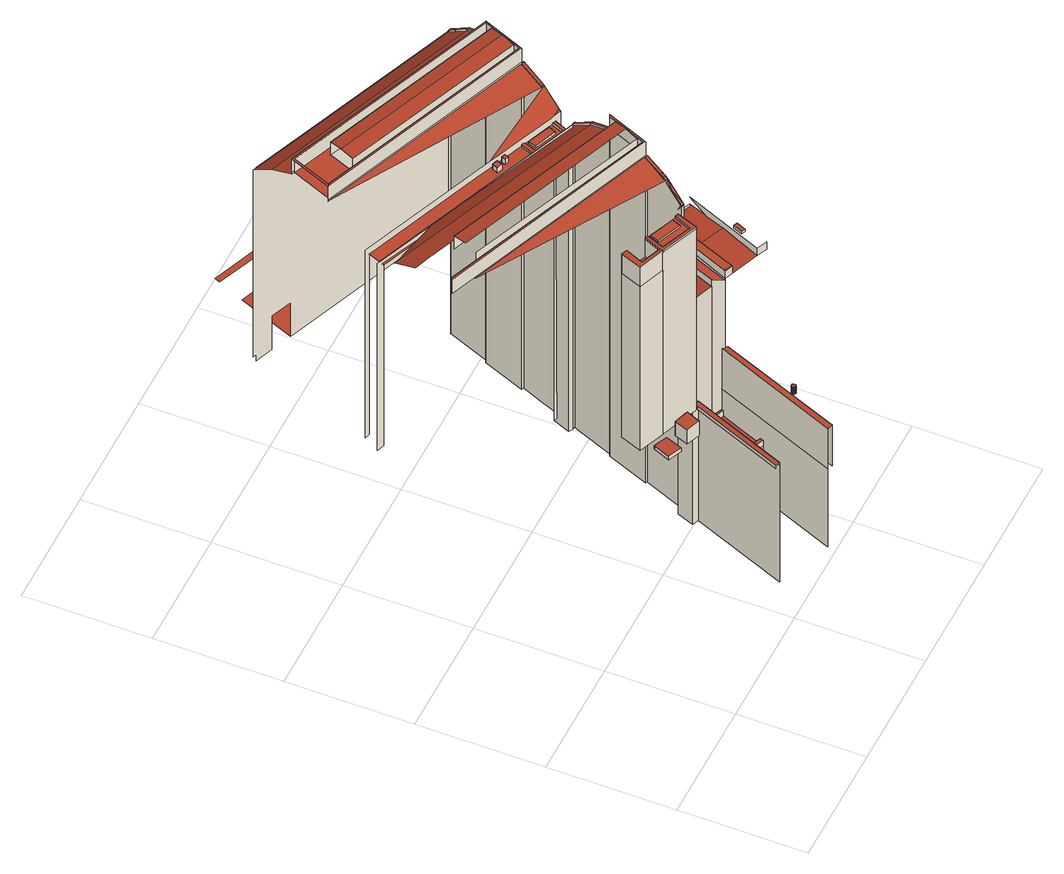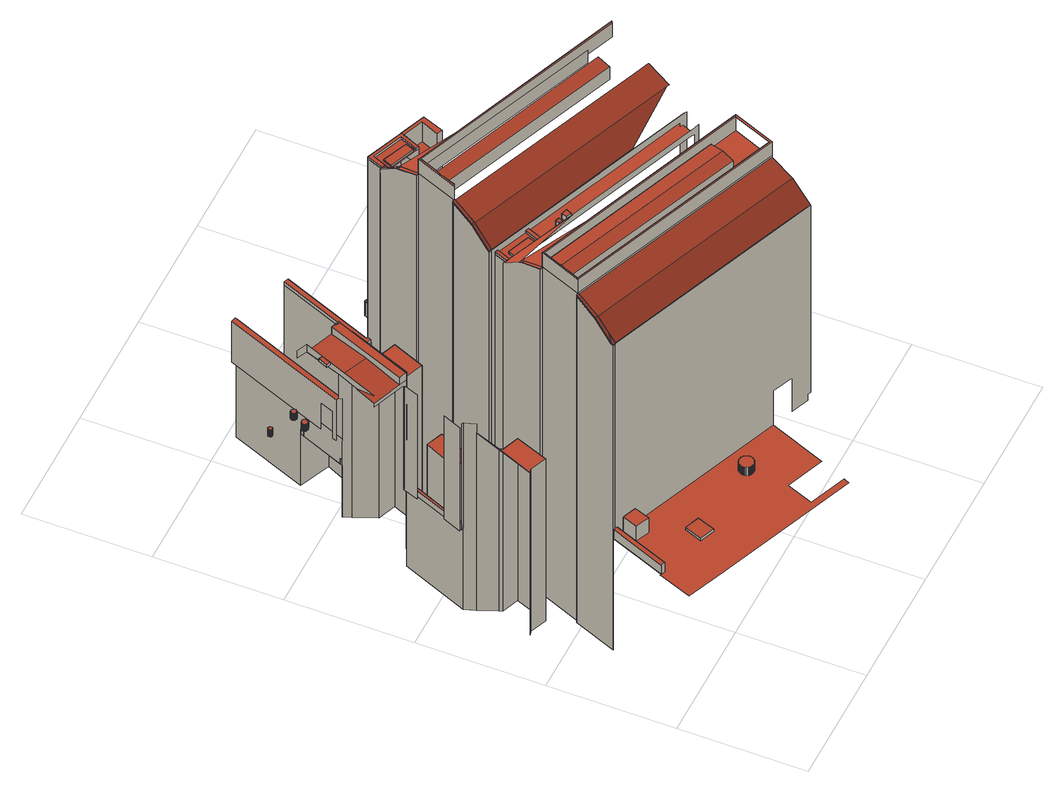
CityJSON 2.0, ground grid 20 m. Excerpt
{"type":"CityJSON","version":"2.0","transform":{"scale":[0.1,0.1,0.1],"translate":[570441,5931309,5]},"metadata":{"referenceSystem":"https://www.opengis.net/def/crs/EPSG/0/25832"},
"CityObjects":{
"building1":{"type":"Building","attributes":{"Grundfläche 2D":"7410.636134","Grundhöhe NN":"5.742"},"children":["building1-1","building1-2","building1-3","building1-4","building1-5","building1-6","building1-7","building1-8","building1-9","building1-10","building1-11","building1-12","building1-13","building1-14","building1-15","building1-16","building1-17","building1-18"],"geometry":[{"type":"MultiSurface","lod":"3","boundaries":[[[0,1,2,3]],[[4,3,2,5]],[[6,7,8,9]],[[10,11,0,3,4,12]],[[13,14,15,16,17,18]],[[19,12,4,20]],[[21,22,23,24]],[[25,26,27,28]],[[29,10,12,19]],[[30,31,32,33,34]],[[33,32,35,36]],[[37,38,39,40,41,42,20,4,5,43]],[[44,45,46,47,48,49,50,51,52,53]],[[22,21,54,55]],[[29,19,20,42,41,40,56,57,58]],[[59,60,39,7,6,24,23]],[[61,62,63,64]],[[38,8,7,39]],[[65,66,67,22,55,68]],[[66,65,69,56,40,39,60]],[[22,67,66,60,59,23]],[[70,71,72,73,74,75,76,77,78,79,80,81,82,83]],[[84,85,86,87]],[[88,86,89,90]],[[86,88,87]],[[31,91,28,27,18,17,16,92,93]],[[94,95,96,97,98,99,100]],[[81,80,101,102]],[[88,90,103,100,99,98,87]],[[74,73,72,71,70,104,105,106,107,108,109,110,75]],[[111,112,113,114]],[[115,116,117,118,119,120,111,121]],[[109,108,107,106,105,104,122,123,124,125,126,127,128,129,130,131,132,133,134,135,136,137,110]],[[100,103,138,94]],[[28,91,61,64,25]],[[15,139,92,16]],[[31,30,91]],[[140,141,115,121]],[[142,143,144,145,146,147,148,149]],[[150,151,49,48,47,152,153,154]],[[155,156,157,158,159,160]],[[145,144,143,161,162,120]],[[139,15,94,138,163,45]],[[164,35,32,31,93]],[[165,166,167,168]],[[140,114,113,169,170,171,168,167,141]],[[46,45,163,172]],[[132,131,130,129,128,127,173,174,133]],[[156,155,170,169]],[[175,176,177,178,179,180,181,182,183]],[[182,181,180,179,119,118,117,116]],[[184,185,186,187,188,189,190,191,192,193,194]],[[195,152,47,46,172,196,197]],[[154,153,152,81,198]],[[122,104,70,83]],[[81,195,197,82]],[[183,199,189,188,187,186,177,176,175]],[[81,152,195]],[[200,201,202,203,204,205,206,185,184,207,208,209,210,211,212,213]],[[165,159,158,214,166]],[[173,127,126,125]],[[142,149,148,174,215,216,217]],[[214,157,112,111,120,162,161,116,115]],[[192,218,219,220,221,194,193]],[[124,222,223,217,216,215,174,173,125]],[[217,223,224,142]],[[112,157,156,169,113]],[[208,207,184,221,220,219]],[[143,182,116,161]],[[214,158,157]],[[182,143,142,224,225,183]],[[141,167,166,214,115]],[[226,227,200,213,212,211,210,228,229,230,231,232,233,234,235,236]],[[199,183,225,237]],[[238,190,189,199,237,239]],[[190,218,192,191]],[[208,218,190]],[[228,210,209,208,238,239,240]],[[208,190,238]]],"semantics":{"surfaces":[{"type":"WallSurface"},{"type":"RoofSurface"}],"values":[0,0,0,1,0,0,0,0,0,1,0,0,1,0,1,1,0,0,0,0,0,0,1,0,1,1,1,0,0,1,0,1,0,0,0,0,0,0,0,1,1,0,0,0,0,1,0,1,0,0,0,1,0,1,0,0,1,1,0,1,1,1,1,1,0,0,0,0,0,0,0,0,1,0,0,1,1,0,1]}}]},
"building1-1":{"type":"BuildingInstallation","parents":["building1"],"geometry":[{"type":"MultiSurface","lod":"3","boundaries":[[[241,242,243,244]],[[242,241,245,246]],[[246,247,243,242]],[[244,243,247,248]],[[248,245,241,244]]],"semantics":{"surfaces":[{"type":"RoofSurface"},{"type":"WallSurface"}],"values":[0,1,1,1,1]}}]},
"building1-2":{"type":"BuildingInstallation","parents":["building1"],"geometry":[{"type":"MultiSurface","lod":"3","boundaries":[[[249,250,251,252,253,254]],[[19,20,4,12]],[[250,19,12]],[[251,250,12,255]],[[255,11,252,251]],[[0,253,252,11]],[[0,3,254,253]],[[4,20,249,254,3]]],"semantics":{"surfaces":[{"type":"RoofSurface"},{"type":"WallSurface"}],"values":[0,1,1,1,1,1,1,1]}}]},
"building1-3":{"type":"BuildingInstallation","parents":["building1"],"geometry":[{"type":"MultiSurface","lod":"3","boundaries":[[[256,257,258,259]],[[260,261,259,258]],[[256,259,261,262]],[[257,256,262,263]],[[263,260,258,257]]],"semantics":{"surfaces":[{"type":"RoofSurface"},{"type":"WallSurface"}],"values":[0,1,1,1,1]}}]},
"building1-4":{"type":"BuildingInstallation","parents":["building1"],"geometry":[{"type":"MultiSurface","lod":"3","boundaries":[[[249,264,265,266,267,268,269,270,271,272,250]],[[57,268,267,56]],[[57,273,269,268]],[[270,269,273,274]],[[274,58,271,270]],[[29,272,271,58]],[[29,19,250,272]],[[20,42,41,40,266,265,264,249]],[[40,56,267,266]]],"semantics":{"surfaces":[{"type":"RoofSurface"},{"type":"WallSurface"}],"values":[0,1,1,1,1,1,1,1,1]}}]},
"building1-5":{"type":"BuildingInstallation","parents":["building1"],"geometry":[{"type":"MultiSurface","lod":"3","boundaries":[[[275,276,277,278]],[[279,280,278,277]],[[275,278,280,281]],[[281,282,276,275]],[[277,276,282,279]]],"semantics":{"surfaces":[{"type":"RoofSurface"},{"type":"WallSurface"}],"values":[0,1,1,1,1]}}]},
"building1-6":{"type":"BuildingInstallation","parents":["building1"],"geometry":[{"type":"MultiSurface","lod":"3","boundaries":[[[283,284,285,286,287]],[[287,288,283]],[[284,98,285]],[[289,290,97,98]],[[291,285,98,292,293]],[[289,294,295,296,290]],[[88,87,98,284,283]],[[98,99,100,294,289]],[[95,295,294,100,94]],[[95,297,97,290,296,295]],[[288,287,286,285,291,298,84,299,86]],[[86,88,283,288]]],"semantics":{"surfaces":[{"type":"RoofSurface"},{"type":"WallSurface"}],"values":[0,0,0,0,0,0,1,1,1,1,1,1]}}]},
"building1-7":{"type":"BuildingInstallation","parents":["building1"],"geometry":[{"type":"MultiSurface","lod":"3","boundaries":[[[300,301,302,303]],[[303,302,304,305]],[[300,303,305,306]],[[306,307,301,300]],[[307,304,302,301]]],"semantics":{"surfaces":[{"type":"RoofSurface"},{"type":"WallSurface"}],"values":[0,1,1,1,1]}}]},
"building1-8":{"type":"BuildingInstallation","parents":["building1"],"geometry":[{"type":"MultiSurface","lod":"3","boundaries":[[[308,309,310,311]],[[311,310,312,313]],[[308,311,313,314]],[[309,308,314,315]],[[310,309,315,312]]],"semantics":{"surfaces":[{"type":"RoofSurface"},{"type":"WallSurface"}],"values":[0,1,1,1,1]}}]},
"building1-9":{"type":"BuildingInstallation","parents":["building1"],"geometry":[{"type":"MultiSurface","lod":"3","boundaries":[[[316,317,318,319]],[[107,319,318,106]],[[107,73,316,319]],[[72,317,316,73]],[[72,106,318,317]]],"semantics":{"surfaces":[{"type":"RoofSurface"},{"type":"WallSurface"}],"values":[0,1,1,1,1]}}]},
"building1-10":{"type":"BuildingInstallation","parents":["building1"],"geometry":[{"type":"MultiSurface","lod":"3","boundaries":[[[320,321,322,323,139,324]],[[321,320,325,326,327,328,329,330,331]],[[45,139,323,44]],[[324,139,45,46]],[[326,325,320,324,46,47,152,195]],[[81,102,327,326,195]],[[321,331,330,329,328,327,102,198,153,332,333,48]],[[322,321,48,44,323]]],"semantics":{"surfaces":[{"type":"RoofSurface"},{"type":"WallSurface"}],"values":[0,0,1,1,1,1,1,1]}}]},
"building1-11":{"type":"BuildingInstallation","parents":["building1"],"geometry":[{"type":"MultiSurface","lod":"3","boundaries":[[[334,335,336,337]],[[338,339,337,336]],[[334,337,339,340]],[[340,341,335,334]],[[336,335,341,338]]],"semantics":{"surfaces":[{"type":"RoofSurface"},{"type":"WallSurface"}],"values":[0,1,1,1,1]}}]},
"building1-12":{"type":"BuildingInstallation","parents":["building1"],"geometry":[{"type":"MultiSurface","lod":"3","boundaries":[[[342,343,344,345]],[[104,343,342,70]],[[344,343,104,105]],[[345,344,105,71]],[[342,345,71,70]]],"semantics":{"surfaces":[{"type":"RoofSurface"},{"type":"WallSurface"}],"values":[0,1,1,1,1]}}]},
"building1-13":{"type":"BuildingInstallation","parents":["building1"],"geometry":[{"type":"MultiSurface","lod":"3","boundaries":[[[346,347,348,349,350,351,352,353,354,355,356,357,358,359,360,361,362,363,364,365,366,367,368,369,370,371,372,373,374,375,376,377,378,379,380,381,382,383,384,385,386,387,388,389,390,391,392,393,394,395,396,397,398,399,400,401,402,403,404,405,406,407,408,409,410,411,412,413]],[[350,349,414,415]],[[351,350,415,416]],[[352,351,416,417]],[[353,352,417,418]],[[354,353,418,419]],[[348,347,420,421]],[[349,348,421,414]],[[355,354,419,422]],[[356,355,422,423]],[[357,356,423,424]],[[358,357,424,425]],[[359,358,425,426]],[[360,359,426,427]],[[361,360,427,428]],[[362,361,428,429]],[[363,362,429,430]],[[364,363,430,431]],[[365,364,431,432]],[[366,365,432,433]],[[367,366,433,434]],[[368,367,434,435]],[[369,368,435,436]],[[370,369,436,437]],[[371,370,437,438]],[[372,371,438,439]],[[373,372,439,440]],[[374,373,440,441]],[[375,374,441,442]],[[376,375,442,443]],[[377,376,443,444]],[[378,377,444,445]],[[379,378,445,446]],[[380,379,446,447]],[[381,380,447,448]],[[382,381,448,449]],[[383,382,449,450]],[[384,383,450,451]],[[385,384,451,452]],[[386,385,452,453]],[[387,386,453,454]],[[388,387,454,455]],[[389,388,455,456]],[[390,389,456,457]],[[391,390,457,458]],[[392,391,458,459]],[[393,392,459,460]],[[394,393,460,461]],[[395,394,461,462]],[[396,395,462,463]],[[397,396,463,464]],[[398,397,464,465]],[[399,398,465,466]],[[400,399,466,467]],[[401,400,467,468]],[[402,401,468,469]],[[403,402,469,470]],[[404,403,470,471]],[[405,404,471,472]],[[406,405,472,473]],[[407,406,473,474]],[[408,407,474,475]],[[409,408,475,476]],[[410,409,476,477]],[[411,410,477,478]],[[412,411,478,479]],[[413,412,479,480]],[[346,413,480,481]],[[347,346,481,420]]],"semantics":{"surfaces":[{"type":"RoofSurface"},{"type":"WallSurface"}],"values":[0,1,1,1,1,1,1,1,1,1,1,1,1,1,1,1,1,1,1,1,1,1,1,1,1,1,1,1,1,1,1,1,1,1,1,1,1,1,1,1,1,1,1,1,1,1,1,1,1,1,1,1,1,1,1,1,1,1,1,1,1,1,1,1,1,1,1,1,1]}}]},
"building1-14":{"type":"BuildingInstallation","parents":["building1"],"geometry":[{"type":"MultiSurface","lod":"3","boundaries":[[[482,483,215,484,485]],[[486,487,485,484]],[[215,216,217,486,484]],[[149,487,486,217,142]],[[149,482,485,487]]],"semantics":{"surfaces":[{"type":"RoofSurface"},{"type":"WallSurface"}],"values":[0,0,1,1,1]}}]},
"building1-15":{"type":"BuildingInstallation","parents":["building1"],"geometry":[{"type":"MultiSurface","lod":"3","boundaries":[[[488,489,490,491]],[[491,490,492,493]],[[488,491,493,494]],[[489,488,494,495]],[[490,489,495,492]]],"semantics":{"surfaces":[{"type":"RoofSurface"},{"type":"WallSurface"}],"values":[0,1,1,1,1]}}]},
"building1-16":{"type":"BuildingInstallation","parents":["building1"],"geometry":[{"type":"MultiSurface","lod":"3","boundaries":[[[182,496,497,498,181]],[[498,497,499,500,501]],[[502,500,499,503,504,505]],[[181,175,183,182]],[[496,182,183,199]],[[503,499,497,496,199,189,190,238]],[[238,208,219,505,504,503]],[[505,219,218,191,500,502]],[[498,501,500,191,506,188]],[[188,175,181,498]]],"semantics":{"surfaces":[{"type":"RoofSurface"},{"type":"WallSurface"}],"values":[0,0,0,1,1,1,1,1,1,1]}}]},
"building1-17":{"type":"BuildingInstallation","parents":["building1"],"geometry":[{"type":"MultiSurface","lod":"3","boundaries":[[[507,508,509,510]],[[212,511,510,509]],[[507,510,511,512]],[[512,213,508,507]],[[212,509,508,213]]],"semantics":{"surfaces":[{"type":"RoofSurface"},{"type":"WallSurface"}],"values":[0,1,1,1,1]}}]},
"building1-18":{"type":"BuildingInstallation","parents":["building1"],"geometry":[{"type":"MultiSurface","lod":"3","boundaries":[[[513,514,515,516,209,517]],[[515,514,518,519]],[[519,211,516,515]],[[210,209,516,211]],[[228,517,209,210]],[[228,229,518,514,513,517]]],"semantics":{"surfaces":[{"type":"RoofSurface"},{"type":"WallSurface"}],"values":[0,1,1,1,1,1]}}]},
"building2":{"type":"Building","attributes":{"Grundfläche 2D":"4668.682245","Grundhöhe NN":"5.746"},"children":["building2-1","building2-2","building2-3","building2-4","building2-5","building2-6"],"geometry":[{"type":"MultiSurface","lod":"3","boundaries":[[[520,521,522,523]],[[524,520,523,525]],[[526,527,528,529,530,531,524,525,532]],[[533,534,535,536,537,538]],[[527,526,535,534]],[[531,530,529,521,520,524]],[[539,540,538,537,541,542,543,544]],[[521,529,545,522]],[[546,547,548,549]],[[550,546,549,551]],[[552,553,554,550,551]],[[545,529,528,527,534,533,555,556,553,552]],[[557,558,559]],[[560,561,562,558,557]],[[558,562,559]],[[546,550,554,563,564,547]],[[547,564,565,548]],[[566,567,553,556]],[[555,568,566,556]],[[569,570,571,560,557,559]],[[563,554,553,567]],[[571,570,568,555,560]],[[564,563,567,572,565]],[[573,574,575,576,577,561]],[[578,579,562,561,577]],[[573,580,581,582]],[[583,569,559,562,579]],[[584,585,572,567,566,568,586,587]],[[575,574,573,582,588,589,576]],[[578,590,570,569,583,579]],[[591,592,593,594]],[[593,587,586,568,570,590,578,595,596,597,594]],[[598,595,578,577,576,589]],[[585,584,599,600]],[[601,602,603,604]],[[605,601,604,606]],[[607,608,609,610]],[[611,605,606,612]],[[613,611,612,614]],[[615,616,617,613,614,600,599]],[[618,619,620,616,615,599]],[[601,605,611,621,622,602]],[[602,622,623,603]],[[611,613,621]],[[622,621,624,623]]],"semantics":{"surfaces":[{"type":"WallSurface"},{"type":"RoofSurface"}],"values":[0,0,0,1,0,1,0,0,0,0,0,0,1,0,1,1,0,0,1,0,1,0,0,1,0,0,1,0,0,0,0,0,1,0,0,0,0,0,0,0,0,1,0,1,0]}}]},
"building2-1":{"type":"BuildingInstallation","parents":["building2"],"geometry":[{"type":"MultiSurface","lod":"3","boundaries":[[[625,626,627,628,629,528,630,631]],[[531,626,625,524]],[[531,632,627,626]],[[628,627,632,633]],[[633,530,629,628]],[[529,528,629,530]],[[529,521,630,528]],[[521,520,631,630]],[[520,524,625,631]]],"semantics":{"surfaces":[{"type":"RoofSurface"},{"type":"WallSurface"}],"values":[0,1,1,1,1,1,1,1,1]}}]},
"building2-2":{"type":"BuildingInstallation","parents":["building2"],"geometry":[{"type":"MultiSurface","lod":"3","boundaries":[[[634,635,636,637,638,639,640,641,642,643,644,645,646,647,648,649,650,651,652,653,654,655,656,657,658,659,660,661]],[[662,663,642,641]],[[663,664,643,642]],[[664,665,644,643]],[[665,666,645,644]],[[666,667,646,645]],[[667,668,647,646]],[[668,669,648,647]],[[669,670,649,648]],[[670,671,650,649]],[[671,672,651,650]],[[672,673,652,651]],[[673,674,653,652]],[[674,675,654,653]],[[675,676,655,654]],[[676,677,656,655]],[[677,678,657,656]],[[678,679,658,657]],[[679,680,659,658]],[[680,681,660,659]],[[681,682,661,660]],[[682,683,634,661]],[[683,684,635,634]],[[684,685,636,635]],[[685,686,637,636]],[[686,687,638,637]],[[687,688,639,638]],[[688,689,640,639]],[[641,640,689,662]]],"semantics":{"surfaces":[{"type":"RoofSurface"},{"type":"WallSurface"}],"values":[0,1,1,1,1,1,1,1,1,1,1,1,1,1,1,1,1,1,1,1,1,1,1,1,1,1,1,1,1]}}]},
"building2-3":{"type":"BuildingInstallation","parents":["building2"],"geometry":[{"type":"MultiSurface","lod":"3","boundaries":[[[690,691,692,693,694,695,696,697,698,699,700,701,702,703,704,705,706,707,708,709,710,711,712,713,714,715,716,717,718,719,720,721,722]],[[723,692,724]],[[692,691,724]],[[725,726,722,721]],[[726,727,690,722]],[[727,724,691,690]],[[723,728,693,692]],[[728,729,694,693]],[[729,730,695,694]],[[730,731,696,695]],[[731,732,697,696]],[[732,733,698,697]],[[733,734,699,698]],[[734,735,700,699]],[[735,736,701,700]],[[736,737,702,701]],[[737,738,703,702]],[[738,739,704,703]],[[739,740,705,704]],[[706,705,740,741]],[[741,742,707,706]],[[742,743,708,707]],[[743,744,709,708]],[[710,709,744,745]],[[745,746,711,710]],[[746,747,712,711]],[[747,748,713,712]],[[748,749,714,713]],[[749,750,715,714]],[[750,751,716,715]],[[717,716,751,752]],[[752,753,718,717]],[[753,754,719,718]],[[754,755,720,719]],[[755,725,721,720]]],"semantics":{"surfaces":[{"type":"RoofSurface"},{"type":"WallSurface"}],"values":[0,1,1,1,1,1,1,1,1,1,1,1,1,1,1,1,1,1,1,1,1,1,1,1,1,1,1,1,1,1,1,1,1,1,1]}}]},
"building2-4":{"type":"BuildingInstallation","parents":["building2"],"geometry":[{"type":"MultiSurface","lod":"3","boundaries":[[[756,757,758,759,760,761,762,763,764,765,766,767,768,769,770,771,772,773,774,775,776,777,776,778,779]],[[780,781,766,765]],[[781,782,767,766]],[[782,783,768,767]],[[783,784,769,768]],[[784,785,770,769]],[[785,786,771,770]],[[786,787,772,771]],[[788,789,757,756]],[[790,791,779,778]],[[791,788,756,779]],[[789,792,758,757]],[[792,793,759,758]],[[793,794,760,759]],[[794,795,761,760]],[[795,796,762,761]],[[796,797,763,762]],[[797,798,764,763]],[[798,780,765,764]],[[787,799,773,772]],[[799,800,774,773]],[[800,801,775,774]],[[801,802,776,775]],[[802,803,777,776]],[[802,790,778,776]]],"semantics":{"surfaces":[{"type":"RoofSurface"},{"type":"WallSurface"}],"values":[0,1,1,1,1,1,1,1,1,1,1,1,1,1,1,1,1,1,1,1,1,1,1,1,1]}}]},
"building2-5":{"type":"BuildingInstallation","parents":["building2"],"geometry":[{"type":"MultiSurface","lod":"3","boundaries":[[[804,805,806,807]],[[807,806,808,809]],[[804,807,809,810]],[[805,804,810,811]],[[806,805,811,808]]],"semantics":{"surfaces":[{"type":"RoofSurface"},{"type":"WallSurface"}],"values":[0,1,1,1,1]}}]},
"building2-6":{"type":"BuildingInstallation","parents":["building2"],"geometry":[{"type":"MultiSurface","lod":"3","boundaries":[[[619,615,812,586,813]],[[599,584,812,615]],[[584,587,586,812]],[[587,814,813,586]],[[618,619,813,814]],[[619,618,599,615]]],"semantics":{"surfaces":[{"type":"RoofSurface"},{"type":"WallSurface"}],"values":[0,1,1,1,1,1]}}]},
"building3":{"type":"Building","attributes":{"Grundfläche 2D":"16.803946","Grundhöhe NN":"5.865"},"geometry":[{"type":"Solid","lod":"3","boundaries":[[[[815,816,817,818]],[[819,820,818,817]],[[820,821,815,818]],[[821,822,816,815]],[[822,819,817,816]],[[822,821,820,819]]]],"semantics":{"surfaces":[{"type":"RoofSurface"},{"type":"WallSurface"},{"type":"GroundSurface"}],"values":[[0,1,1,1,1,2]]}}]}
},
"vertices":[
[215,270,579],[215,270,245],[202,236,245],[202,236,579],[243,220,579],[243,220,245],[248,50,251],[306,195,251],[306,195,245],[248,50,245],[257,253,579],[224,266,579],[245,225,579],[1,433,676],[350,295,676],[351,294,676],[351,294,704],[350,295,704],[1,433,704],[245,225,615],[243,220,615],[255,47,245],[316,198,245],[316,198,251],[255,47,251],[349,298,676],[5,435,676],[5,435,704],[349,298,704],[257,253,615],[362,329,705],[365,335,704],[370,349,702],[80,465,702],[72,444,705],[370,349,676],[80,465,676],[303,196,245],[304,196,245],[304,196,251],[304,196,615],[303,196,615],[248,218,615],[248,218,245],[376,361,673],[378,361,673],[380,360,673],[394,395,656],[390,396,656],[43,535,656],[39,537,656],[27,501,673],[29,500,673],[53,491,673],[255,47,7],[316,198,7],[316,229,615],[311,231,615],[261,251,615],[308,201,251],[306,202,251],[353,308,702],[64,424,702],[64,424,676],[353,308,676],[306,202,7],[306,202,245],[308,201,245],[308,201,7],[316,229,7],[397,432,615],[392,434,615],[342,454,615],[337,456,615],[70,562,615],[64,565,615],[64,565,246],[56,568,246],[52,570,246],[52,570,628],[56,568,628],[403,429,628],[403,429,7],[397,432,7],[323,228,630],[316,229,629],[322,226,629],[328,228,631],[327,225,628],[322,226,7],[327,225,7],[359,322,704],[378,361,704],[374,359,704],[351,294,673],[350,295,673],[43,416,673],[335,257,656],[339,254,656],[341,259,658],[354,293,673],[56,568,629],[403,429,629],[354,293,7],[408,459,615],[403,461,615],[353,481,615],[348,483,615],[293,505,615],[81,589,615],[75,592,615],[97,665,704],[442,528,704],[442,528,676],[97,665,676],[467,589,704],[470,591,704],[469,591,704],[121,730,704],[120,731,704],[93,663,704],[122,727,704],[408,459,7],[415,456,7],[419,454,7],[419,454,629],[415,456,629],[408,459,629],[403,461,628],[353,481,628],[348,483,628],[316,496,628],[310,498,628],[293,505,628],[75,592,628],[67,595,628],[67,595,246],[75,592,246],[351,294,7],[378,361,676],[122,727,676],[467,589,676],[443,524,673],[443,524,676],[442,525,676],[93,663,676],[93,663,674],[93,663,673],[94,663,673],[442,525,673],[397,431,629],[147,530,629],[406,424,630],[402,427,629],[400,430,629],[156,654,702],[446,538,702],[452,552,704],[454,559,705],[165,675,705],[157,654,702],[443,524,704],[442,525,704],[378,361,7],[374,359,676],[173,695,702],[463,579,702],[463,579,676],[173,695,676],[446,538,676],[156,654,676],[157,654,676],[380,360,7],[421,458,632],[431,485,656],[469,591,673],[121,730,673],[120,731,673],[120,731,675],[120,731,676],[121,730,676],[469,591,676],[470,591,676],[470,591,673],[149,798,628],[144,800,628],[131,767,656],[135,765,656],[483,626,656],[487,625,656],[499,654,630],[491,647,638],[493,659,629],[219,768,629],[148,797,629],[408,428,628],[406,424,7],[408,428,7],[403,428,629],[473,590,673],[211,773,234],[211,773,303],[177,787,303],[177,787,234],[149,798,234],[149,798,246],[144,800,246],[493,660,628],[496,659,628],[496,659,253],[496,659,234],[493,660,234],[482,665,234],[460,674,234],[457,566,704],[432,485,656],[433,489,658],[447,523,673],[495,658,629],[496,659,629],[493,660,629],[149,798,629],[433,489,7],[447,523,7],[443,524,7],[470,591,7],[308,839,234],[247,863,234],[499,658,234],[534,746,234],[536,746,234],[556,799,234],[495,824,234],[485,828,234],[269,914,234],[265,905,234],[324,881,234],[473,590,7],[500,658,628],[500,658,7],[499,658,7],
[234,210,252],[213,219,252],[202,192,252],[224,183,252],[234,210,245],[213,219,245],[202,192,245],[224,183,245],
[243,220,619],[245,225,619],[212,238,619],[224,266,619],[215,270,619],[202,236,619],[212,238,579],
[240,181,274],[262,173,274],[271,195,274],[248,203,274],[271,195,245],[248,203,245],[240,181,245],[262,173,245],
[248,218,619],[303,196,619],[304,196,619],[316,229,619],[311,231,619],[299,203,619],[250,223,619],[261,251,619],[257,253,619],[299,203,615],[250,223,615],
[298,218,618],[304,232,618],[264,248,618],[259,234,618],[264,248,615],[259,234,615],[298,218,615],[304,232,615],
[327,225,630],[328,228,633],[330,244,645],[323,228,632],[322,227,630],[322,226,630],[341,259,659],[336,261,659],[333,253,653],[334,254,654],[334,255,655],[354,293,674],[350,295,674],[336,261,660],[336,261,658],[330,245,645],[322,227,629],
[292,501,626],[288,492,626],[297,489,626],[300,498,626],[297,489,615],[300,498,615],[292,501,615],[288,492,615],
[309,495,626],[307,489,626],[313,487,626],[315,493,626],[313,487,615],[315,493,615],[309,495,615],[307,489,615],
[337,456,620],[342,454,620],[353,481,620],[348,483,620],
[394,395,659],[390,396,659],[390,396,660],[376,361,676],[380,360,676],[406,424,633],[408,428,630],[403,429,630],[402,427,632],[402,426,633],[395,409,648],[390,397,659],[395,409,645],[390,397,655],
[388,449,620],[393,460,620],[357,475,620],[353,463,620],[357,475,615],[353,463,615],[388,449,615],[393,460,615],
[397,432,620],[408,459,620],[403,461,620],[392,434,620],
[299,763,250],[300,763,250],[301,763,250],[303,762,250],[304,762,250],[305,762,250],[306,763,250],[307,763,250],[308,763,250],[309,764,250],[310,764,250],[311,765,250],[312,766,250],[312,767,250],[313,767,250],[313,768,250],[314,769,250],[314,770,250],[315,771,250],[315,772,250],[315,773,250],[315,774,250],[315,775,250],[315,776,250],[314,777,250],[314,778,250],[313,780,250],[313,781,250],[312,781,250],[312,782,250],[311,782,250],[311,783,250],[310,783,250],[309,783,250],[309,784,250],[308,784,250],[307,784,250],[306,785,250],[305,785,250],[304,785,250],[303,785,250],[302,785,250],[301,785,250],[300,784,250],[299,784,250],[298,783,250],[297,783,250],[296,782,250],[295,781,250],[295,780,250],[294,779,250],[293,778,250],[293,777,250],[293,776,250],[293,775,250],[292,774,250],[292,773,250],[293,772,250],[293,771,250],[293,770,250],[294,769,250],[294,768,250],[295,767,250],[295,766,250],[296,766,250],[296,765,250],[297,765,250],[298,764,250],[303,762,234],[304,762,234],[305,762,234],[306,763,234],[307,763,234],[308,763,234],[300,763,234],[301,763,234],[309,764,234],[310,764,234],[311,765,234],[312,766,234],[312,767,234],[313,767,234],[313,768,234],[314,769,234],[314,770,234],[315,771,234],[315,772,234],[315,773,234],[315,774,234],[315,775,234],[315,776,234],[314,777,234],[314,778,234],[313,780,234],[313,781,234],[312,781,234],[312,782,234],[311,782,234],[311,783,234],[310,783,234],[309,783,234],[309,784,234],[308,784,234],[307,784,234],[306,785,234],[305,785,234],[304,785,234],[303,785,234],[302,785,234],[301,785,234],[300,784,234],[299,784,234],[298,783,234],[297,783,234],[296,782,234],[295,781,234],[295,780,234],[294,779,234],[293,778,234],[293,777,234],[293,776,234],[293,775,234],[292,774,234],[292,773,234],[293,772,234],[293,771,234],[293,770,234],[294,769,234],[294,768,234],[295,767,234],[295,766,234],[296,766,234],[296,765,234],[297,765,234],[298,764,234],[299,763,234],
[427,487,656],[428,487,656],[433,489,659],[429,491,659],[447,523,674],[442,525,674],
[420,752,239],[443,743,239],[454,771,239],[430,780,239],[454,771,234],[430,780,234],[420,752,234],[443,743,234],
[473,590,676],[487,625,659],[483,626,659],[499,654,633],[491,647,641],[483,627,659],[495,658,631],[500,658,630],[499,658,630],[496,659,630],[483,627,655],
[469,698,264],[460,674,264],[482,665,264],[491,689,264],[491,689,234],[469,698,234],
[534,746,253],[534,747,253],[528,749,253],[493,660,253],[499,658,253],[534,747,234],[528,749,234],
[343,154,113],[378,229,113],[378,229,7],[343,154,7],[392,133,113],[392,133,7],[344,13,166],[423,210,166],[423,210,124],[423,210,113],[422,207,113],[394,139,113],[344,13,7],[425,206,249],[423,210,249],[344,13,249],[344,12,249],[352,10,249],[429,204,249],[427,198,166],[429,204,166],[352,10,166],[418,175,166],[418,175,221],[427,198,221],[423,210,7],[375,269,338],[396,320,338],[396,320,7],[375,269,7],[404,258,338],[404,258,7],[418,223,7],[418,223,374],[406,253,338],[425,206,387],[418,223,387],[425,206,406],[429,204,405],[426,209,406],[425,206,391],[438,201,391],[438,201,406],[429,310,338],[425,309,338],[425,309,7],[458,324,387],[458,324,374],[476,332,387],[476,332,406],[476,332,391],[451,270,395],[458,324,7],[483,183,391],[496,215,393],[496,216,393],[508,246,395],[463,265,395],[488,327,391],[488,327,406],[499,176,391],[499,176,406],[483,183,406],[480,330,406],[471,330,172],[471,330,7],[476,332,183],[476,332,172],[534,309,406],[520,276,393],[480,330,391],[489,354,384],[489,354,172],[480,330,172],[480,330,384],[534,309,391],[534,309,384],[488,327,384],[521,277,393],[515,436,172],[515,436,7],[468,498,338],[488,550,338],[488,550,7],[468,498,7],[495,488,338],[495,488,7],[521,433,382],[521,433,172],[509,404,172],[509,404,382],[497,483,338],[497,483,7],[509,454,370],[509,454,7],[515,436,183],[515,436,388],[509,454,388],[517,435,172],[517,435,183],[517,435,388],[521,541,338],[515,539,338],[515,539,7],[521,541,7],
[392,133,124],[394,139,124],[351,156,124],[381,223,124],[422,207,124],[378,229,124],[343,154,124],[351,156,113],[381,223,113],
[418,135,180],[417,135,180],[417,136,180],[416,136,180],[415,137,180],[414,137,180],[413,137,180],[413,136,180],[412,136,180],[411,135,180],[410,134,180],[410,133,180],[410,132,180],[410,131,180],[411,130,180],[412,129,180],[413,128,180],[414,128,180],[415,128,180],[416,128,180],[416,129,180],[417,129,180],[418,130,180],[418,131,180],[418,132,180],[419,133,180],[418,133,180],[418,134,180],[413,136,166],[412,136,166],[411,135,166],[410,134,166],[410,133,166],[410,132,166],[410,131,166],[411,130,166],[412,129,166],[413,128,166],[414,128,166],[415,128,166],[416,128,166],[416,129,166],[417,129,166],[418,130,166],[418,131,166],[418,132,166],[419,133,166],[418,133,166],[418,134,166],[418,135,166],[417,135,166],[417,136,166],[416,136,166],[415,137,166],[414,137,166],[413,137,166],
[426,160,180],[425,159,180],[424,159,180],[423,159,180],[423,158,180],[422,158,180],[422,157,180],[422,156,180],[421,156,180],[421,155,180],[421,154,180],[421,153,180],[422,152,180],[423,151,180],[424,150,180],[425,150,180],[426,150,180],[427,150,180],[428,150,180],[429,151,180],[430,151,180],[430,152,180],[431,153,180],[431,154,180],[431,155,180],[431,156,180],[431,157,180],[430,157,180],[430,158,180],[429,158,180],[429,159,180],[428,159,180],[427,159,180],[424,159,166],[425,159,166],[428,159,166],[427,159,166],[426,160,166],[423,159,166],[423,158,166],[422,158,166],[422,157,166],[422,156,166],[421,156,166],[421,155,166],[421,154,166],[421,153,166],[422,152,166],[423,151,166],[424,150,166],[425,150,166],[426,150,166],[427,150,166],[428,150,166],[429,151,166],[430,151,166],[430,152,166],[431,153,166],[431,154,166],[431,155,166],[431,156,166],[431,157,166],[430,157,166],[430,158,166],[429,158,166],[429,159,166],
[460,114,180],[460,115,180],[460,116,180],[460,117,180],[460,118,180],[459,118,180],[459,119,180],[458,119,180],[457,119,180],[456,119,180],[455,119,180],[455,118,180],[454,118,180],[454,117,180],[454,116,180],[454,115,180],[454,114,180],[455,114,180],[455,113,180],[456,113,180],[457,113,180],[457,112,180],[458,113,180],[459,113,180],[456,119,166],[455,119,166],[455,118,166],[454,118,166],[454,117,166],[454,116,166],[454,115,166],[454,114,166],[460,114,166],[460,115,166],[458,113,166],[459,113,166],[460,116,166],[460,117,166],[460,118,166],[459,118,166],[459,119,166],[458,119,166],[457,119,166],[455,114,166],[455,113,166],[456,113,166],[457,113,166],[457,112,166],
[505,211,411],[511,226,411],[505,229,411],[499,214,411],[505,229,406],[499,214,406],[505,211,406],[511,226,406],
[471,330,183],[518,435,183],[518,435,172],
[429,365,250],[455,354,250],[479,408,250],[452,420,250],[479,408,9],[452,420,9],[429,365,9],[455,354,9]
]}
